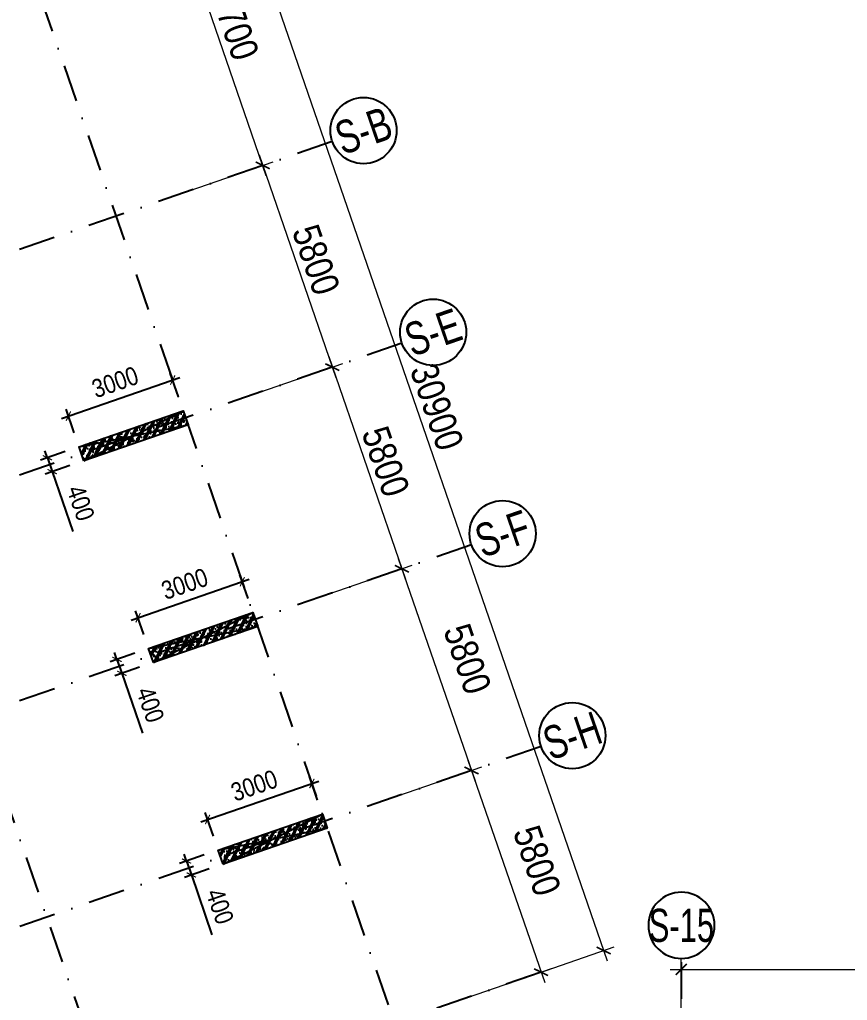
# Model space of a CAD drawing. Header units: millimetres. Extents: x 13965 to 1327256, y -72704 to 46237.
# Drawn here: x 289803 to 312317, y -7183 to 19477 of the extents above; entities that cross this region are included whole.
import ezdxf
from ezdxf.enums import TextEntityAlignment as Align

# ---------------------------------------------------------------- set-up
doc = ezdxf.new("R2010")
doc.units = ezdxf.units.MM
doc.header["$MEASUREMENT"] = 0
doc.linetypes.add('DASHDOT', pattern=[1, 0.5, -0.25, 0, -0.25])
for name, color, linetype in [('AUDIT_I_220807103235-17', 50, 'Continuous'), ('ccu11-Manh', 8, 'Continuous'), ('KC2-DIM', 251, 'Continuous'), ('KT-Dim', 8, 'Continuous'), ('KT-Luoi truc South Tower', 8, 'DASHDOT'), ('ST_MBDV Cot vach 220805$0$AUDIT_I_220805193045-1', 50, 'Continuous'), ('Xref_ST_MBDV Cot vach 30.7.2022|Xref_ST_MBDV Cot vach 30.7.2022|Xref_ST_MBDV Cot vach 30.7.2022|Xref_ST_MBDV Cot vach 30.7.2022|A-GRID-SYM', 50, 'Continuous'), ('Xref_ST_MBDV Cot vach 30.7.2022|Xref_ST_MBDV Cot vach 30.7.2022|Xref_ST_MBDV Cot vach 30.7.2022|Xref_ST_MBDV Cot vach 30.7.2022|KC-Betong', 6, 'Continuous')]:
    doc.layers.add(name, color=color, linetype=linetype)
doc.layers.add('KT-Kich thuoc', color=159, linetype='Continuous', lineweight=18)
doc.styles.add('Arial Narrow', font='ARIALN.TTF')
doc.styles.add('HBA-Text', font='GOTHIC.TTF')
doc.styles.add('ST_MBDV Cot vach 220805$0$HBA-Text', font='GOTHIC.TTF')
doc.dimstyles.new('ccu12-200', dxfattribs={"dimscale": 200, "dimtxt": 2.5, "dimasz": 1, "dimexe": 1, "dimexo": 2, "dimgap": 1, "dimtad": 1, "dimdec": 0, "dimdsep": 46, "dimtxsty": 'Arial Narrow', "dimblk": 'ARCHTICK', "dimcen": -1, "dimdle": 1, "dimclrd": 256, "dimclre": 256, "dimclrt": 3, "dimadec": 0, "dimazin": 2, "dimtfac": 0.1, "dimtdec": 0, "dimtmove": 0, "dimatfit": 1, "dimldrblk": 'ARCHTICK', "dimfxl": 1, "dimtvp": 0.833333, "dimtolj": 1, "dimtzin": 12, "dimarcsym": 0})
doc.dimstyles.new('CCU_1-300', dxfattribs={"dimscale": 300, "dimtxt": 2.5, "dimasz": 1, "dimexe": 1, "dimexo": 2, "dimgap": 0.5, "dimtad": 1, "dimdec": 0, "dimdsep": 46, "dimtxsty": 'Arial Narrow', "dimblk": 'ARCHTICK', "dimcen": -1, "dimdle": 1, "dimclrd": 256, "dimclre": 256, "dimclrt": 3, "dimadec": 0, "dimazin": 2, "dimtfac": 0.1, "dimtdec": 0, "dimtix": 1, "dimtmove": 2, "dimatfit": 1, "dimfxl": 1, "dimtvp": 0.833333, "dimtolj": 1, "dimtzin": 12, "dimarcsym": 0})

# ---------------------------------------------------------------- blocks, each defined once
blk = doc.blocks.new('_ArchTick')
at = {"color": 0, "const_width": 0.15}
blk.add_lwpolyline([(-0.5, -0.5), (0.5, 0.5)], dxfattribs=at)
blk = doc.blocks.new('*D1040')
at = {"layer": 'Defpoints', "color": 0, "transparency": 16777216}
for p in [(-45982, 48779), (-41521, 44184), (-44090, 43297, 0)]:
    blk.add_point(p, dxfattribs=at)
at = {"layer": 'KT-Kich thuoc', "lineweight": -2, "transparency": 16777216}
for p, q in [((-43511, 49950), (-41423, 43900)), ((-45415, 48975), (-43130, 49764)), ((-43523, 43493), (-41237, 44282))]:
    blk.add_line(p, q, dxfattribs=at)
at = {"layer": 'KT-Kich thuoc', "lineweight": -2, "transparency": 16777216, "xscale": 300, "yscale": 300, "zscale": 300}
for p, rotation in [((-43414, 49666), 109.0471074798708), ((-41521, 44184), 289.0471074798708)]:
    blk.add_blockref('_ArchTick', p, dxfattribs=dict(at, rotation=rotation))
at = {"layer": 'KT-Kich thuoc', "color": 3, "transparency": 16777216, "insert": (-41963, 47099), "char_height": 750, "attachment_point": 5, "rotation": 289.0471, "style": 'Arial Narrow'}
blk.add_mtext('\\A1;5800', dxfattribs=at)
blk = doc.blocks.new('*D1041')
at = {"layer": 'Defpoints', "color": 0, "transparency": 16777216}
for p in [(-47874, 54262, 0), (-43413, 49666), (-45982, 48779)]:
    blk.add_point(p, dxfattribs=at)
at = {"layer": 'KT-Kich thuoc', "lineweight": -2, "transparency": 16777216}
for p, q in [((-47307, 54458), (-45022, 55247)), ((-45404, 55432), (-43315, 49383)), ((-45415, 48975), (-43129, 49764))]:
    blk.add_line(p, q, dxfattribs=at)
at = {"layer": 'KT-Kich thuoc', "lineweight": -2, "transparency": 16777216, "xscale": 300, "yscale": 300, "zscale": 300}
for p, rotation in [((-45306, 55149), 109.0471074798708), ((-43413, 49666), 289.0471074798708)]:
    blk.add_blockref('_ArchTick', p, dxfattribs=dict(at, rotation=rotation))
at = {"layer": 'KT-Kich thuoc', "color": 3, "transparency": 16777216, "insert": (-43856, 52582), "char_height": 750, "attachment_point": 5, "rotation": 289.0471, "style": 'Arial Narrow'}
blk.add_mtext('\\A1;5800', dxfattribs=at)
blk = doc.blocks.new('*D1045')
at = {"layer": 'Defpoints', "color": 0, "transparency": 16777216}
for p in [(-44089, 43297, 0), (-39628, 38701), (-42197, 37814, 0)]:
    blk.add_point(p, dxfattribs=at)
at = {"layer": 'KT-Kich thuoc', "lineweight": -2, "transparency": 16777216}
for p, q in [((-43522, 43493), (-41237, 44282)), ((-41619, 44467), (-39530, 38418)), ((-41630, 38010), (-39344, 38799))]:
    blk.add_line(p, q, dxfattribs=at)
at = {"layer": 'KT-Kich thuoc', "lineweight": -2, "transparency": 16777216, "xscale": 300, "yscale": 300, "zscale": 300}
for p, rotation in [((-41521, 44184), 109.0471074798708), ((-39628, 38701), 289.0471074798708)]:
    blk.add_blockref('_ArchTick', p, dxfattribs=dict(at, rotation=rotation))
at = {"layer": 'KT-Kich thuoc', "color": 3, "transparency": 16777216, "insert": (-39739, 41731), "char_height": 750, "attachment_point": 5, "rotation": 289.0471, "style": 'Arial Narrow'}
blk.add_mtext('\\A1;5800', dxfattribs=at)
blk = doc.blocks.new('*D1046')
at = {"layer": 'Defpoints', "color": 0, "transparency": 16777216}
for p in [(-42197, 37814, 0), (-37735, 33219), (-40305, 32332, 0)]:
    blk.add_point(p, dxfattribs=at)
at = {"layer": 'KT-Kich thuoc', "lineweight": -2, "transparency": 16777216}
for p, q in [((-39726, 38985), (-37637, 32935)), ((-41630, 38010), (-39344, 38799)), ((-39737, 32528), (-37452, 33317))]:
    blk.add_line(p, q, dxfattribs=at)
at = {"layer": 'KT-Kich thuoc', "lineweight": -2, "transparency": 16777216, "xscale": 300, "yscale": 300, "zscale": 300}
for p, rotation in [((-39628, 38701), 109.0471074798708), ((-37735, 33219), 289.0471074798708)]:
    blk.add_blockref('_ArchTick', p, dxfattribs=dict(at, rotation=rotation))
at = {"layer": 'KT-Kich thuoc', "color": 3, "transparency": 16777216, "insert": (-37846, 36248), "char_height": 750, "attachment_point": 5, "rotation": 289.0471, "style": 'Arial Narrow'}
blk.add_mtext('\\A1;5800', dxfattribs=at)
blk = doc.blocks.new('ST_MBDV Cot vach 220805$0$GRID-SYM-flat-103')
at = {"layer": 'ST_MBDV Cot vach 220805$0$AUDIT_I_220805193045-1'}
blk.add_circle((0, 0, 0), 900, dxfattribs=at)
at = {"layer": 'ST_MBDV Cot vach 220805$0$AUDIT_I_220805193045-1', "style": 'ST_MBDV Cot vach 220805$0$HBA-Text'}
blk.add_attdef('GRID', text='', height=900, rotation=19.0471, dxfattribs=at).set_placement((0, 0, 0), align=Align.MIDDLE_CENTER)
blk = doc.blocks.new('*D1067')
at = {"layer": 'Defpoints', "color": 0, "transparency": 16777216}
for p in [(-48876, 62062, 0), (-36033, 33807), (-38792, 32854, 0)]:
    blk.add_point(p, dxfattribs=at)
at = {"layer": 'KT-Kich thuoc', "lineweight": -2, "transparency": 16777216}
for p, q in [((-46215, 63298), (-35935, 33523)), ((-48308, 62258), (-45834, 63113)), ((-38225, 33050), (-35749, 33904))]:
    blk.add_line(p, q, dxfattribs=at)
at = {"layer": 'KT-Kich thuoc', "lineweight": -2, "transparency": 16777216, "xscale": 300, "yscale": 300, "zscale": 300}
for p, rotation in [((-46117, 63015), 109.0471074798708), ((-36033, 33807), 289.0471074798708)]:
    blk.add_blockref('_ArchTick', p, dxfattribs=dict(at, rotation=rotation))
at = {"layer": 'KT-Kich thuoc', "color": 3, "transparency": 16777216, "insert": (-40571, 48585), "char_height": 750, "attachment_point": 5, "rotation": 289.0471, "style": 'Arial Narrow'}
blk.add_mtext('\\A1;30900', dxfattribs=at)
blk = doc.blocks.new('*D1068')
at = {"layer": 'Defpoints', "color": 0, "transparency": 16777216}
for p in [(-47819, 62427), (-48876, 62062), (-47874, 54262)]:
    blk.add_point(p, dxfattribs=at)
at = {"layer": 'KT-Kich thuoc', "lineweight": -2, "transparency": 16777216}
for p, q in [((-45208, 54865), (-47916, 62711)), ((-48308, 62258), (-47535, 62525)), ((-47307, 54458), (-45022, 55247))]:
    blk.add_line(p, q, dxfattribs=at)
at = {"layer": 'KT-Kich thuoc', "lineweight": -2, "transparency": 16777216, "xscale": 300, "yscale": 300, "zscale": 300}
for p, rotation in [((-47819, 62427), 109.0471074798708), ((-45306, 55149), 289.0471074798708)]:
    blk.add_blockref('_ArchTick', p, dxfattribs=dict(at, rotation=rotation))
at = {"layer": 'KT-Kich thuoc', "color": 3, "transparency": 16777216, "insert": (-46058, 58962), "char_height": 750, "attachment_point": 5, "rotation": 289.0471, "style": 'Arial Narrow'}
blk.add_mtext('\\A1;7700', dxfattribs=at)
blk = doc.blocks.new('*D1073')
at = {"layer": 'Defpoints', "color": 0, "transparency": 16777216}
for p in [(-6323, 33292), (-33923, 28921), (-6323, 28921)]:
    blk.add_point(p, dxfattribs=at)
at = {"layer": 'KT-Kich thuoc', "lineweight": -2, "transparency": 16777216}
for p, q in [((-33923, 29521), (-33923, 33592)), ((-6323, 29521), (-6323, 33592)), ((-34223, 33292), (-6023, 33292))]:
    blk.add_line(p, q, dxfattribs=at)
at = {"layer": 'KT-Kich thuoc', "lineweight": -2, "transparency": 16777216, "xscale": 300, "yscale": 300, "zscale": 300, "rotation": 180}
blk.add_blockref('_ArchTick', (-33923, 33292), dxfattribs=at)
at = {"layer": 'KT-Kich thuoc', "lineweight": -2, "transparency": 16777216, "xscale": 300, "yscale": 300, "zscale": 300}
blk.add_blockref('_ArchTick', (-6323, 33292), dxfattribs=at)
at = {"layer": 'KT-Kich thuoc', "color": 3, "transparency": 16777216, "insert": (-20123, 33825), "char_height": 750, "attachment_point": 5, "style": 'Arial Narrow'}
blk.add_mtext('\\A1;27600', dxfattribs=at)
blk = doc.blocks.new('GRID-SYM-flat-73')
at = {"layer": 'Xref_ST_MBDV Cot vach 30.7.2022|Xref_ST_MBDV Cot vach 30.7.2022|Xref_ST_MBDV Cot vach 30.7.2022|Xref_ST_MBDV Cot vach 30.7.2022|A-GRID-SYM'}
blk.add_circle((0, 0, 0), 900, dxfattribs=at)
at = {"layer": 'Xref_ST_MBDV Cot vach 30.7.2022|Xref_ST_MBDV Cot vach 30.7.2022|Xref_ST_MBDV Cot vach 30.7.2022|Xref_ST_MBDV Cot vach 30.7.2022|A-GRID-SYM', "style": 'HBA-Text'}
blk.add_attdef('GRID', text='', height=900, rotation=359.6303, dxfattribs=at).set_placement((0, 0, 0), align=Align.MIDDLE_CENTER)
blk = doc.blocks.new('*D262')
at = {"layer": 'Defpoints', "color": 0, "transparency": 16777216}
for p in [(297753, -1285), (298041, -2120, 0), (295205, -3099, 0)]:
    blk.add_point(p, dxfattribs=at)
at = {"layer": 'KC2-DIM', "lineweight": -2, "transparency": 16777216}
for p, q in [((294728, -2329), (297942, -1220)), ((297910, -1742), (297687, -1096)), ((295075, -2721), (294852, -2075))]:
    blk.add_line(p, q, dxfattribs=at)
at = {"layer": 'KC2-DIM', "lineweight": -2, "transparency": 16777216, "xscale": 200, "yscale": 200, "zscale": 200}
for p, rotation in [((297753, -1285), 19.0471379532167), ((294917, -2264), 199.0471379532166)]:
    blk.add_blockref('_ArchTick', p, dxfattribs=dict(at, rotation=rotation))
at = {"layer": 'KC2-DIM', "color": 3, "transparency": 16777216, "insert": (296186, -1344), "char_height": 500, "attachment_point": 5, "rotation": 19.0471, "style": 'Arial Narrow'}
blk.add_mtext('\\A1;3000', dxfattribs=at)
blk = doc.blocks.new('*D263')
at = {"layer": 'Defpoints', "color": 0, "transparency": 16777216}
for p in [(295205, -3099, 0), (295336, -3477, 0), (294475, -3774)]:
    blk.add_point(p, dxfattribs=at)
at = {"layer": 'KC2-DIM', "lineweight": -2, "transparency": 16777216}
for p, q in [((294827, -3230), (294155, -3462)), ((294344, -3396), (294279, -3207)), ((294344, -3396), (294475, -3774)), ((294958, -3608), (294286, -3840)), ((294475, -3774), (295036, -5401))]:
    blk.add_line(p, q, dxfattribs=at)
at = {"layer": 'KC2-DIM', "lineweight": -2, "transparency": 16777216, "xscale": 200, "yscale": 200, "zscale": 200}
for p, rotation in [((294344, -3396), 289.0471379532133), ((294475, -3774), 109.0471379532133)]:
    blk.add_blockref('_ArchTick', p, dxfattribs=dict(at, rotation=rotation))
at = {"layer": 'KC2-DIM', "color": 3, "transparency": 16777216, "insert": (295251, -4628), "char_height": 500, "attachment_point": 5, "rotation": 289.0471, "style": 'Arial Narrow'}
blk.add_mtext('\\A1;400', dxfattribs=at)
blk = doc.blocks.new('*D264')
at = {"layer": 'Defpoints', "color": 0, "transparency": 16777216}
for p in [(295860, 4197), (296149, 3362, 0), (293313, 2383, 0)]:
    blk.add_point(p, dxfattribs=at)
at = {"layer": 'KC2-DIM', "lineweight": -2, "transparency": 16777216}
for p, q in [((296018, 3740), (295795, 4386)), ((292836, 3153), (296049, 4263)), ((293183, 2761), (292959, 3407))]:
    blk.add_line(p, q, dxfattribs=at)
at = {"layer": 'KC2-DIM', "lineweight": -2, "transparency": 16777216, "xscale": 200, "yscale": 200, "zscale": 200}
for p, rotation in [((295860, 4197), 19.0471379532167), ((293025, 3218), 199.0471379532166)]:
    blk.add_blockref('_ArchTick', p, dxfattribs=dict(at, rotation=rotation))
at = {"layer": 'KC2-DIM', "color": 3, "transparency": 16777216, "insert": (294294, 4138), "char_height": 500, "attachment_point": 5, "rotation": 19.0471, "style": 'Arial Narrow'}
blk.add_mtext('\\A1;3000', dxfattribs=at)
blk = doc.blocks.new('*D265')
at = {"layer": 'Defpoints', "color": 0, "transparency": 16777216}
for p in [(293313, 2383, 0), (293444, 2005, 0), (292583, 1708)]:
    blk.add_point(p, dxfattribs=at)
at = {"layer": 'KC2-DIM', "lineweight": -2, "transparency": 16777216}
for p, q in [((292935, 2253), (292263, 2021)), ((292452, 2086), (292387, 2275)), ((293065, 1874), (292393, 1642)), ((292452, 2086), (292583, 1708)), ((292583, 1708), (293144, 81))]:
    blk.add_line(p, q, dxfattribs=at)
at = {"layer": 'KC2-DIM', "lineweight": -2, "transparency": 16777216, "xscale": 200, "yscale": 200, "zscale": 200}
for p, rotation in [((292452, 2086), 289.0471379532133), ((292583, 1708), 109.0471379532133)]:
    blk.add_blockref('_ArchTick', p, dxfattribs=dict(at, rotation=rotation))
at = {"layer": 'KC2-DIM', "color": 3, "transparency": 16777216, "insert": (293359, 854), "char_height": 500, "attachment_point": 5, "rotation": 289.0471, "style": 'Arial Narrow'}
blk.add_mtext('\\A1;400', dxfattribs=at)
blk = doc.blocks.new('*D266')
at = {"layer": 'Defpoints', "color": 0, "transparency": 16777216}
for p in [(293968, 9680), (294256, 8845, 0), (291420, 7866, 0)]:
    blk.add_point(p, dxfattribs=at)
at = {"layer": 'KC2-DIM', "lineweight": -2, "transparency": 16777216}
for p, q in [((294125, 9223), (293902, 9869)), ((290943, 8635), (294157, 9745)), ((291290, 8244), (291067, 8890))]:
    blk.add_line(p, q, dxfattribs=at)
at = {"layer": 'KC2-DIM', "lineweight": -2, "transparency": 16777216, "xscale": 200, "yscale": 200, "zscale": 200}
for p, rotation in [((293968, 9680), 19.04713795321668), ((291132, 8701), 199.0471379532166)]:
    blk.add_blockref('_ArchTick', p, dxfattribs=dict(at, rotation=rotation))
at = {"layer": 'KC2-DIM', "color": 3, "transparency": 16777216, "insert": (292401, 9621), "char_height": 500, "attachment_point": 5, "rotation": 19.0471, "style": 'Arial Narrow'}
blk.add_mtext('\\A1;3000', dxfattribs=at)
blk = doc.blocks.new('*D267')
at = {"layer": 'Defpoints', "color": 0, "transparency": 16777216}
for p in [(291420, 7866, 0), (291551, 7487, 0), (290690, 7190)]:
    blk.add_point(p, dxfattribs=at)
at = {"layer": 'KC2-DIM', "lineweight": -2, "transparency": 16777216}
for p, q in [((291042, 7735), (290370, 7503)), ((290559, 7568), (290494, 7757)), ((290559, 7568), (290690, 7190)), ((291173, 7357), (290501, 7125)), ((290690, 7190), (291251, 5564))]:
    blk.add_line(p, q, dxfattribs=at)
at = {"layer": 'KC2-DIM', "lineweight": -2, "transparency": 16777216, "xscale": 200, "yscale": 200, "zscale": 200}
for p, rotation in [((290559, 7568), 289.0471379532133), ((290690, 7190), 109.0471379532133)]:
    blk.add_blockref('_ArchTick', p, dxfattribs=dict(at, rotation=rotation))
at = {"layer": 'KC2-DIM', "color": 3, "transparency": 16777216, "insert": (291466, 6336), "char_height": 500, "attachment_point": 5, "rotation": 289.0471, "style": 'Arial Narrow'}
blk.add_mtext('\\A1;400', dxfattribs=at)
blk = doc.blocks.new('*U37')
h = blk.add_hatch()
h.set_pattern_fill('VATLIEU04', color=250, scale=40, style=0, pattern_type=2)
h.set_pattern_definition([(50, (-550, 3050), (286.904, -25.101), [30, -330]), (355, (-550, 3050), (-55.5, 300.877), [24, -264]), (100.451, (-526.1, 3047.9), (231.404, 275.776), [25.496, -280.457]), (46.184, (-550, 3130), (426.896, -66.208), [45, -495]), (96.636, (-514.43, 3124.5), (373.865, 389.647), [38.244, -420.685]), (351.184, (-550, 3130), (373.865, 389.65), [36, -396]), (21, (-510, 3110), (238.763, -161.048), [30, -330]), (326, (-510, 3110), (97.326, 290.06), [24, -264]), (71.451, (-490.1, 3096.58), (336.09, 129.012), [25.496, -280.457]), (37.5, (-550, 3050), (4.864, 133.1575), [0, -260.8, 0, -268, 0, -265]), (7.5, (-550, 3050), (105.228, 157.7647), [0, -152.8, 0, -254.8, 0, -101]), (327.5, (-639.2, 3050), (213.529, -9.022), [0, -100, 0, -312, 0, -414]), (317.5, (-679.2, 3050), (233.274, 40.042), [0, -130, 0, -207.2, 0, -294]), (45, (-550, 3050), (-120.208, 120.208), []), (45, (-550, 3099), (-120.208, 120.208), [])])
h.paths.add_polyline_path([(-475, -475), (-75, -475), (-75, 2525), (-475, 2525)])
at = {"color": 6, "ltscale": 0.25}
blk.add_lwpolyline([(-475, -475), (-75, -475), (-75, 2525), (-475, 2525)], close=True, dxfattribs=at)
at = {"layer": 'Defpoints', "linetype": 'ByBlock', "ltscale": 30}
for p, q in [((-75, -475), (-475, 2525)), ((-475, -475), (-75, 2525))]:
    blk.add_line(p, q, dxfattribs=at)
blk = doc.blocks.new('MBCV-T21')
at = {"layer": 'Xref_ST_MBDV Cot vach 30.7.2022|Xref_ST_MBDV Cot vach 30.7.2022|Xref_ST_MBDV Cot vach 30.7.2022|Xref_ST_MBDV Cot vach 30.7.2022|KC-Betong', "linetype": 'ByBlock', "xscale": -0.9999999999999998, "rotation": 289.0471379532163}
for p in [(-43804, 22005, 0), (-41911, 16523, 0), (-40018, 11040, 0)]:
    blk.add_blockref('*U37', p, dxfattribs=at)
blk = doc.blocks.new('Asix South Tower')
at = {"layer": 'KT-Luoi truc South Tower', "ltscale": 2000}
for p, q in [((-53965.4, 67304.5), (-40792.5, 29149.9)), ((-61527.4, 64693.7), (-45306.5, 17710.6)), ((-43415.2, 55801.6), (-67725.7, 47408.4)), ((-41522.4, 50319.2), (-65827.2, 41928)), ((-39629.6, 44836.7), (-71714.8, 33759.3)), ((-37736.8, 39354.3), (-105450.5, 15976.2)), ((-33923, 33491.9), (-33923, -4459.1)), ((-37735.1, 33218.9), (-103274.2, 10591.7))]:
    blk.add_line(p, q, dxfattribs=at)
at = {"layer": 'KT-Dim'}
ref = blk.add_blockref('GRID-SYM-flat-73', (-33917.9, 34491.9, 0), dxfattribs=dict(at, xscale=-1, rotation=179.6748020054017))
ref.add_attrib('GRID', 'S-15', dxfattribs={"layer": 'AUDIT_I_220807103235-17', "height": 900, "style": 'HBA-Text', "width": 0.7}).set_placement((-33917.9, 34491.9, 0), align=Align.MIDDLE_CENTER)
at = {"layer": 'KT-Kich thuoc'}
ref = blk.add_blockref('ST_MBDV Cot vach 220805$0$GRID-SYM-flat-103', (-42564.5, 56095.3, 0), dxfattribs=at)
ref.add_attrib('GRID', 'S-B', dxfattribs={"layer": 'ST_MBDV Cot vach 220805$0$AUDIT_I_220805193045-1', "height": 900, "rotation": 19, "style": 'ST_MBDV Cot vach 220805$0$HBA-Text', "width": 0.75}).set_placement((-42564.5, 56095.3, 0), align=Align.MIDDLE_CENTER)
ref = blk.add_blockref('ST_MBDV Cot vach 220805$0$GRID-SYM-flat-103', (-40671.7, 50612.9, 0), dxfattribs=at)
ref.add_attrib('GRID', 'S-E', dxfattribs={"layer": 'ST_MBDV Cot vach 220805$0$AUDIT_I_220805193045-1', "height": 900, "rotation": 19, "style": 'ST_MBDV Cot vach 220805$0$HBA-Text', "width": 0.75}).set_placement((-40671.7, 50612.9, 0), align=Align.MIDDLE_CENTER)
ref = blk.add_blockref('ST_MBDV Cot vach 220805$0$GRID-SYM-flat-103', (-38781.7, 45138.8, 0), dxfattribs=at)
ref.add_attrib('GRID', 'S-F', dxfattribs={"layer": 'ST_MBDV Cot vach 220805$0$AUDIT_I_220805193045-1', "height": 900, "rotation": 19, "style": 'ST_MBDV Cot vach 220805$0$HBA-Text', "width": 0.75}).set_placement((-38781.7, 45138.8, 0), align=Align.MIDDLE_CENTER)
ref = blk.add_blockref('ST_MBDV Cot vach 220805$0$GRID-SYM-flat-103', (-36886, 39648, 0), dxfattribs=at)
ref.add_attrib('GRID', 'S-H', dxfattribs={"layer": 'ST_MBDV Cot vach 220805$0$AUDIT_I_220805193045-1', "height": 900, "rotation": 19, "style": 'ST_MBDV Cot vach 220805$0$HBA-Text', "width": 0.75}).set_placement((-36886, 39648, 0), align=Align.MIDDLE_CENTER)
for base, p1, p2, picture, middle in [((-36033, 33806.5), (-48875.5, 62062.4, 0), (-38792.1, 32854, 0), '*D1067', (-40571.3, 48584.6)), ((-47818.6, 62427.4), (-47874.4, 54262.1), (-48875.5, 62062.4), '*D1068', (-46058.4, 58962.1)), ((-43412.9, 49666.5), (-47874.4, 54262.1, 0), (-45982.3, 48779.4), '*D1041', (-43855.5, 52581.6)), ((-41520.8, 44183.8), (-45982.3, 48779.4), (-44090.1, 43296.7, 0), '*D1040', (-41963.4, 47098.9))]:
    dim = blk.add_linear_dim(base=base, p1=p1, p2=p2, angle=109.04711, dimstyle='CCU_1-300', dxfattribs=at)
    dim.commit()
    dim.dimension.update_dxf_attribs({"geometry": picture, "text_midpoint": middle})
for base, p1, p2, picture, middle in [((-39628, 38701.3), (-44089.5, 43296.9, 0), (-42197.3, 37814.3, 0), '*D1045', (-39739.1, 41730.9)), ((-37735.1, 33218.9), (-42196.7, 37814.5, 0), (-40304.5, 32331.8, 0), '*D1046', (-37846.3, 36248.5))]:
    dim = blk.add_linear_dim(base=base, p1=p1, p2=p2, angle=109.04711, dimstyle='CCU_1-300', dxfattribs=at)
    dim.commit()
    dim.dimension.update_dxf_attribs({"geometry": picture, "text_midpoint": middle, "dimtype": 128})
dim = blk.add_linear_dim(base=(-6323, 33291.9), p1=(-33923, 28921.3), p2=(-6323, 28921.3), dimstyle='CCU_1-300', dxfattribs=at)
dim.commit()
dim.dimension.update_dxf_attribs({"geometry": '*D1073', "text_midpoint": (-20123, 33824.8)})

msp = doc.modelspace()

# ---------------------------------------------------------------- block references
at = {"layer": 'ccu11-Manh'}
msp.add_blockref('MBCV-T21', (335648.4, -13913.9), dxfattribs=at)
at = {"layer": 'KT-Kich thuoc'}
msp.add_blockref('Asix South Tower', (341721.4, -39634.4), dxfattribs=at)

# ---------------------------------------------------------------- dimensions: what is measured, and where the dimension line sits
at = {"layer": 'KC2-DIM'}
for p1, p2, distance, picture, middle in [((291420.2, 7865.5, 0), (294256, 8844.6, 0), 883.6, '*D266', (292401.2, 9620.6, 0)), ((291420.2, 7865.5, 0), (291550.8, 7487.4, 0), -910.9, '*D267', (291466.2, 6336.4, 0)), ((293313, 2383.1, 0), (296148.8, 3362.1, 0), 883.6, '*D264', (294294, 4138.2, 0)), ((293313, 2383.1, 0), (293443.6, 2005, 0), -910.9, '*D265', (293359, 853.9, 0)), ((295205.3, -3099), (298041, -2120), 883.6, '*D262', (296186.2, -1344, 0)), ((295205.3, -3099), (295335.8, -3477.1), -910.9, '*D263', (295251.2, -4628.2, 0))]:
    dim = msp.add_aligned_dim(p1=p1, p2=p2, distance=distance, dimstyle='ccu12-200', dxfattribs=at)
    dim.commit()
    dim.dimension.update_dxf_attribs({"geometry": picture, "text_midpoint": middle})

doc.saveas('drawing.dxf')
